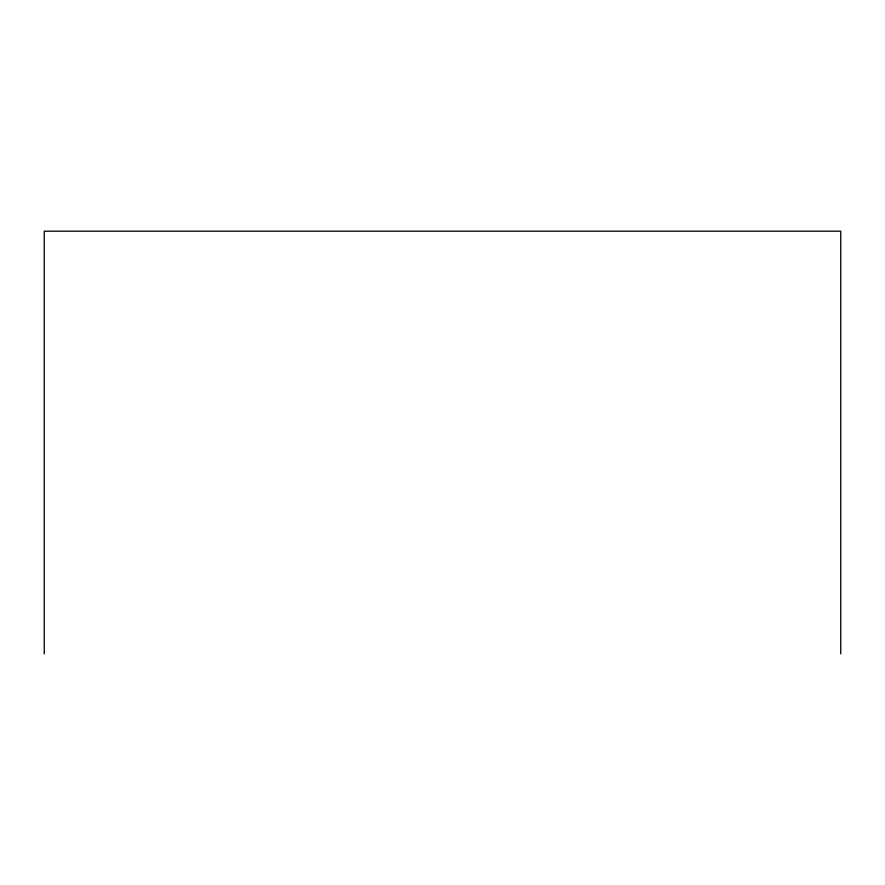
<?xml version="1.0" encoding="UTF-8"?>
<svg xmlns="http://www.w3.org/2000/svg" width="885" height="885" viewBox="0 0 885 885"><rect width="100%" height="100%" fill="white"/><g stroke="black" fill="none" stroke-linecap="round" stroke-linejoin="round"><path stroke-width="1.33" d="M840.75 653.805L840.75 231.195L44.25 231.195L44.25 653.805"/></g></svg>
